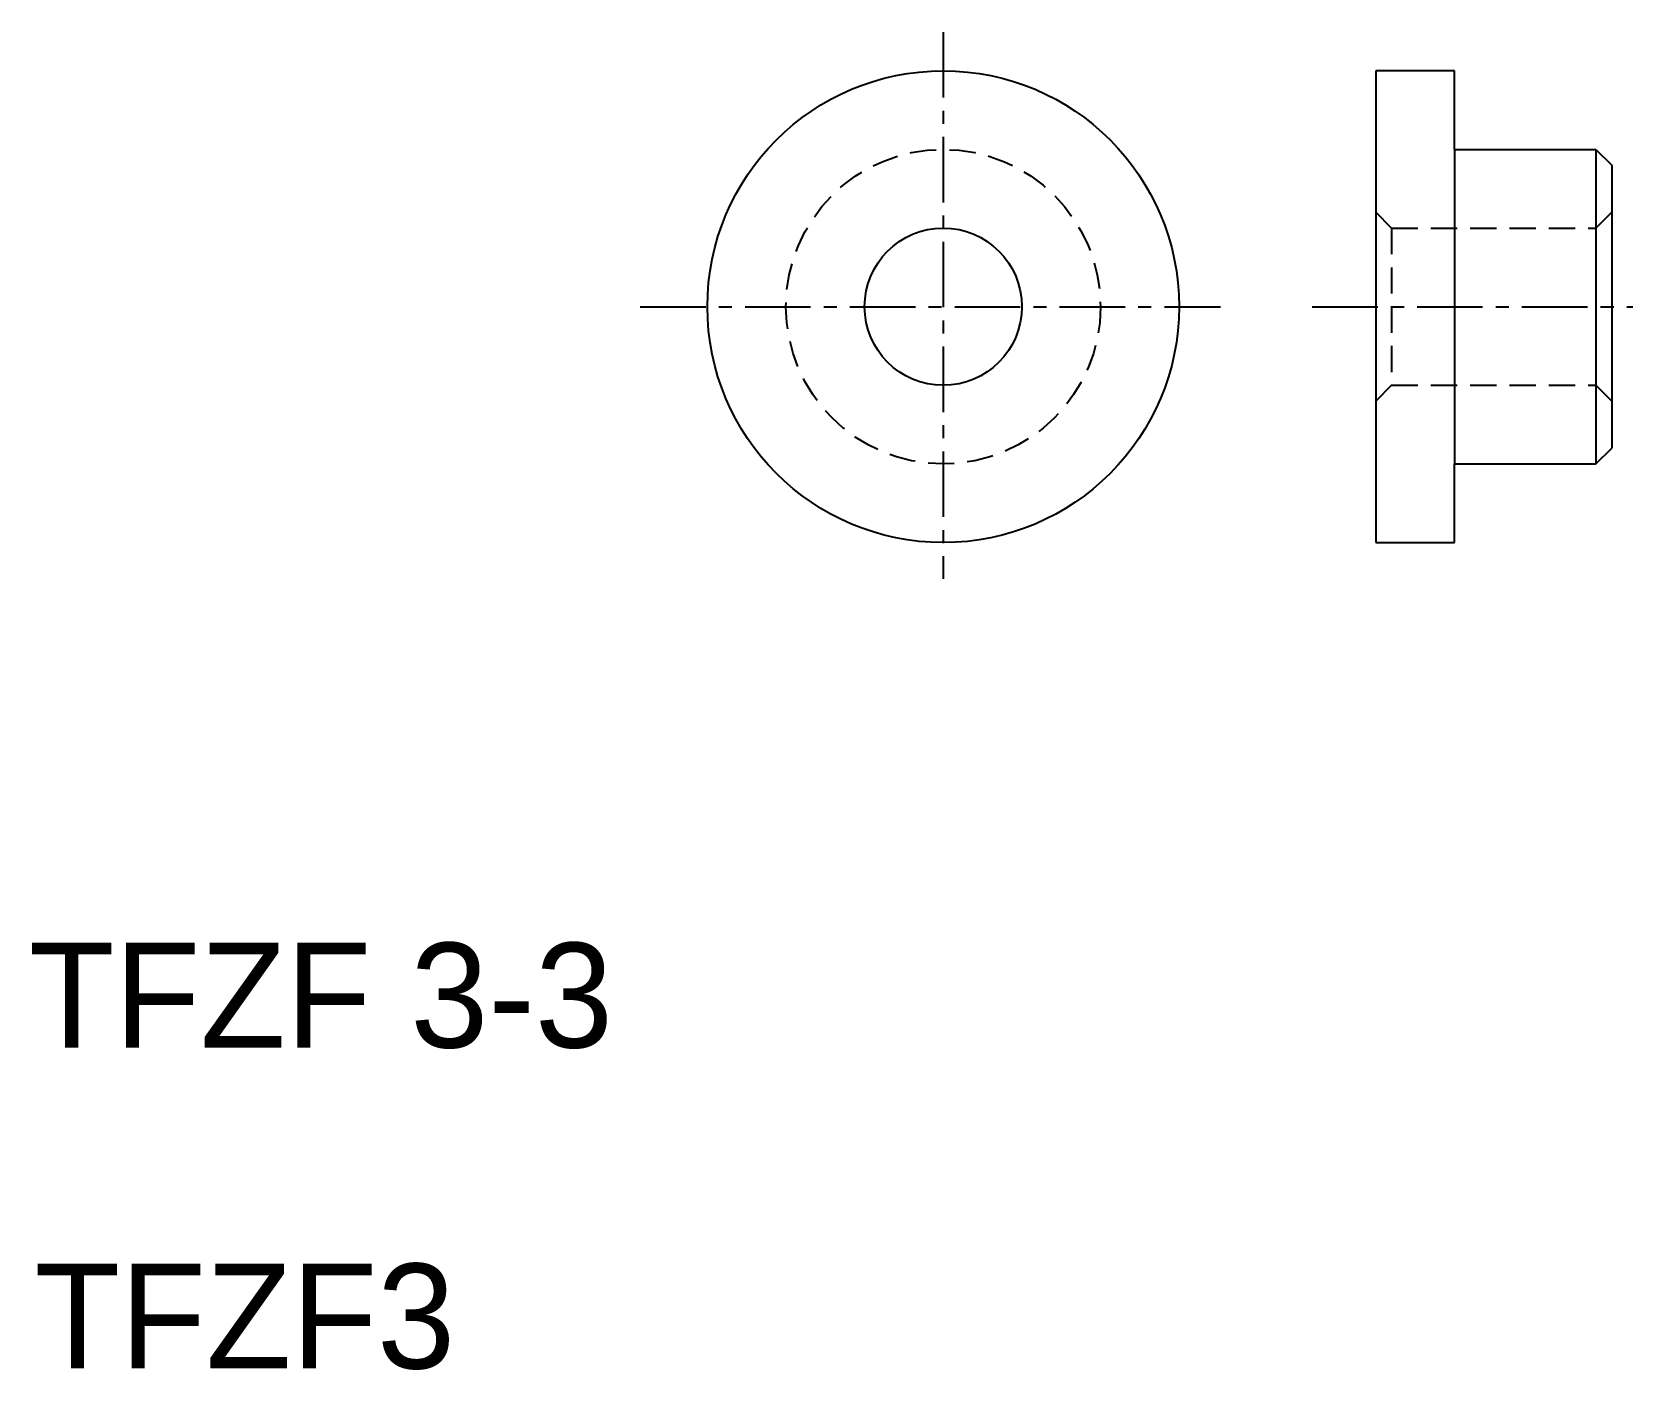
# Model space of a CAD drawing. Extents: x 10 to 40.5, y 10 to 35.5.
import ezdxf

# ---------------------------------------------------------------- set-up
doc = ezdxf.new("R2010")
doc.units = 0
doc.linetypes.add('CENTER', pattern=[2, 1.25, -0.25, 0.25, -0.25])
doc.linetypes.add('DASHED', pattern=[0.75, 0.5, -0.25])
doc.layers.get('0').update_dxf_attribs({"linetype": 'CONTINUOUS'})
doc.layers.add('CENTER', color=1, linetype='CENTER')

msp = doc.modelspace()

# ---------------------------------------------------------------- linework, layer by layer
at = {"color": 7, "linetype": 'CONTINUOUS'}
for p, q in [((35.588, 34.755), (35.588, 25.755)), ((37.088, 34.755), (35.588, 34.755)), ((37.088, 33.255), (37.088, 34.755)), ((37.088, 33.255), (37.088, 27.255)), ((37.088, 33.255), (39.788, 33.255)), ((39.788, 33.255), (39.788, 27.255)), ((39.788, 33.255), (40.088, 32.955)), ((40.088, 32.955), (40.088, 32.055)), ((35.588, 32.055), (35.588, 28.455)), ((40.088, 32.055), (40.088, 28.455)), ((40.088, 28.455), (40.088, 27.555)), ((39.788, 27.255), (40.088, 27.555)), ((37.088, 25.755), (37.088, 27.255)), ((37.088, 27.255), (39.788, 27.255)), ((35.588, 25.755), (37.088, 25.755))]:
    msp.add_line(p, q, dxfattribs=at)
at = {"color": 3, "linetype": 'DASHED'}
for p, q in [((35.888, 31.755), (35.588, 32.055)), ((39.788, 31.755), (40.088, 32.055)), ((35.888, 31.755), (35.888, 28.755)), ((35.888, 31.755), (39.788, 31.755)), ((35.888, 28.755), (35.588, 28.455)), ((35.888, 28.755), (39.788, 28.755)), ((39.788, 28.755), (40.088, 28.455))]:
    msp.add_line(p, q, dxfattribs=at)
at = {"color": 7, "linetype": 'CONTINUOUS'}
for radius in [4.5, 1.5]:
    msp.add_circle((27.335, 30.255), radius, dxfattribs=at)
at = {"color": 3, "linetype": 'DASHED'}
msp.add_circle((27.335, 30.255), 3, dxfattribs=at)
at = {"layer": 'CENTER', "color": 1, "linetype": 'CENTER'}
for p, q in [((27.335, 35.494), (27.335, 25.063)), ((21.554, 30.255), (32.626, 30.255)), ((34.376, 30.255), (40.494, 30.255))]:
    msp.add_line(p, q, dxfattribs=at)

# ---------------------------------------------------------------- texts
at = {"color": 7, "linetype": 'CONTINUOUS'}
for s, p in [('TFZF 3-3', (9.891, 16.121)), ('TFZF3', (10, 10))]:
    msp.add_text(s, height=2, dxfattribs=at).set_placement(p)

doc.saveas('drawing.dxf')
